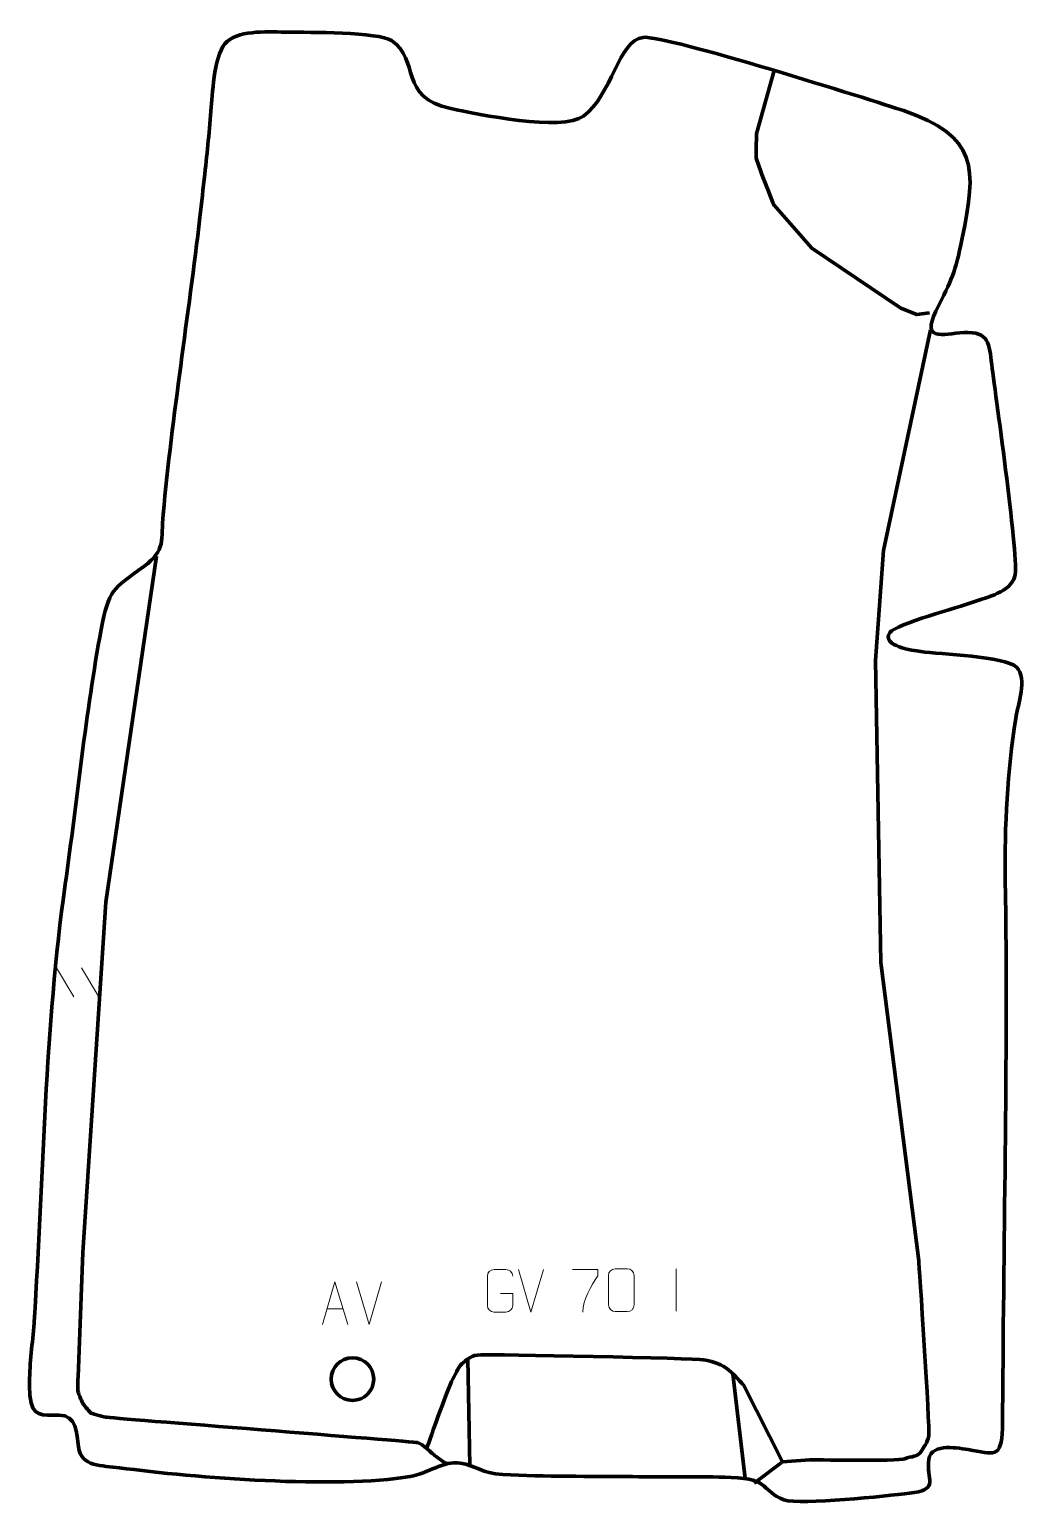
# Model space of a CAD drawing. Header units: millimetres. Extents: x 958 to 1544, y 66 to 933.
import ezdxf

# ---------------------------------------------------------------- set-up
doc = ezdxf.new("R2010")
doc.units = ezdxf.units.MM
doc.header["$MEASUREMENT"] = 0
doc.layers.add('layer 2', color=7, linetype='Continuous')
doc.layers.add('layer 3', color=7, linetype='Continuous')

msp = doc.modelspace()

# ---------------------------------------------------------------- linework, layer by layer
at = {"layer": 'layer 2', "color": 142, "lineweight": 200}
msp.add_ellipse((1147.7121, 140.5482), major_axis=(0, 12.5), ratio=1, dxfattribs=at)
at = {"layer": 'layer 2', "color": 140, "lineweight": 158}
for points, knots in [([(1395.2012, 908.6258), (1395.2012, 908.6258), (1384.9133, 872.254), (1384.9133, 872.254), (1384.9133, 872.254), (1384.9133, 872.254), (1384.3841, 859.2895), (1384.6487, 857.1728), (1384.6487, 857.1728), (1384.9133, 855.0561), (1394.9674, 829.6561), (1394.9674, 829.6561), (1394.9674, 829.6561), (1394.9674, 829.6561), (1417.1925, 804.2561), (1417.1925, 804.2561), (1417.1925, 804.2561), (1417.1925, 804.2561), (1469.58, 769.0665), (1469.58, 769.0665), (1469.58, 769.0665), (1469.58, 769.0665), (1478.8404, 765.3623), (1478.8404, 765.3623), (1478.8404, 765.3623), (1478.8404, 765.3623), (1486.2359, 766.372), (1486.2359, 766.372)], [0, 0, 0, 0, 0.125, 0.125, 0.125, 0.125, 0.25, 0.25, 0.25, 0.25, 0.375, 0.375, 0.375, 0.375, 0.5, 0.5, 0.5, 0.5, 0.625, 0.625, 0.625, 0.625, 0.75, 0.75, 0.75, 0.75, 1, 1, 1, 1]), ([(1383.4592, 79.4299), (1383.4592, 79.4299), (1400.128, 91.8653), (1400.128, 91.8653), (1400.128, 91.8653), (1400.128, 91.8653), (1416.003, 93.1882), (1416.003, 93.1882), (1416.003, 93.1882), (1416.003, 93.1882), (1468.1259, 92.1299), (1471.8301, 93.7174), (1471.8301, 93.7174), (1475.5343, 95.3049), (1479.7676, 95.0402), (1481.3551, 97.9507), (1481.3551, 97.9507), (1482.9426, 100.8612), (1485.0592, 102.7133), (1485.853, 107.2112), (1485.853, 107.2112), (1486.6468, 111.7091), (1480.0318, 209.8692), (1480.0318, 209.8692), (1480.0318, 209.8692), (1480.0318, 209.8692), (1457.8068, 385.0235), (1457.8068, 385.0235), (1457.8068, 385.0235), (1457.8068, 385.0235), (1454.6318, 562.2944), (1454.6318, 562.2944), (1454.6318, 562.2944), (1454.6318, 562.2944), (1459.3943, 626.8528), (1459.3943, 626.8528), (1459.3943, 626.8528), (1459.3943, 626.8528), (1486.971, 756.2879), (1486.971, 756.2879)], [0, 0, 0, 0, 0.09090909, 0.09090909, 0.09090909, 0.09090909, 0.18181818, 0.18181818, 0.18181818, 0.18181818, 0.27272727, 0.27272727, 0.27272727, 0.27272727, 0.36363636, 0.36363636, 0.36363636, 0.36363636, 0.45454545, 0.45454545, 0.45454545, 0.45454545, 0.54545455, 0.54545455, 0.54545455, 0.54545455, 0.63636364, 0.63636364, 0.63636364, 0.63636364, 0.72727273, 0.72727273, 0.72727273, 0.72727273, 0.81818182, 0.81818182, 0.81818182, 0.81818182, 1, 1, 1, 1]), ([(1032.6888, 623.4801), (1032.6888, 623.4801), (1002.9886, 420.4782), (1002.9886, 420.4782), (1002.9886, 420.4782), (1002.9886, 420.4782), (989.4945, 214.8967), (989.4945, 214.8967), (989.4945, 214.8967), (989.4945, 214.8967), (986.7163, 141.8717), (986.7163, 141.8717), (986.7163, 141.8717), (986.7163, 141.8717), (986.4517, 134.1987), (986.7163, 133.0081), (986.7163, 133.0081), (986.9809, 131.8175), (989.3621, 126.5259), (989.8913, 125.7321), (989.8913, 125.7321), (990.4205, 124.9383), (994.1246, 120.5727), (994.1246, 120.5727), (994.1246, 120.5727), (994.1246, 120.5727), (1000.3424, 118.7207), (1002.8559, 118.1915), (1002.8559, 118.1915), (1005.3694, 117.6623), (1182.6404, 103.9038), (1185.8154, 103.2424), (1185.8154, 103.2424), (1188.9904, 102.581), (1194.679, 96.6278), (1196.1342, 95.5695), (1196.1342, 95.5695), (1197.5894, 94.5112), (1202.9055, 90.7131), (1202.9055, 90.7131)], [0, 0, 0, 0, 0.09090909, 0.09090909, 0.09090909, 0.09090909, 0.18181818, 0.18181818, 0.18181818, 0.18181818, 0.27272727, 0.27272727, 0.27272727, 0.27272727, 0.36363636, 0.36363636, 0.36363636, 0.36363636, 0.45454545, 0.45454545, 0.45454545, 0.45454545, 0.54545455, 0.54545455, 0.54545455, 0.54545455, 0.63636364, 0.63636364, 0.63636364, 0.63636364, 0.72727273, 0.72727273, 0.72727273, 0.72727273, 0.81818182, 0.81818182, 0.81818182, 0.81818182, 1, 1, 1, 1]), ([(1191.2724, 99.848), (1191.2724, 99.848), (1203.8071, 135.5216), (1206.4529, 140.2841), (1206.4529, 140.2841), (1209.0987, 145.0466), (1210.1571, 148.4862), (1212.8029, 150.3383), (1212.8029, 150.3383), (1215.4487, 152.1904), (1217.3007, 154.5716), (1223.1216, 154.8362), (1223.1216, 154.8362), (1228.9425, 155.1008), (1349.5926, 152.7196), (1353.5613, 151.9258), (1353.5613, 151.9258), (1357.53, 151.132), (1362.8218, 149.8092), (1366.7905, 147.1633), (1366.7905, 147.1633), (1370.7592, 144.5174), (1377.1092, 137.1091), (1377.1092, 137.1091), (1377.1092, 137.1091), (1377.1092, 137.1091), (1400.128, 91.8653), (1400.128, 91.8653)], [0, 0, 0, 0, 0.125, 0.125, 0.125, 0.125, 0.25, 0.25, 0.25, 0.25, 0.375, 0.375, 0.375, 0.375, 0.5, 0.5, 0.5, 0.5, 0.625, 0.625, 0.625, 0.625, 0.75, 0.75, 0.75, 0.75, 1, 1, 1, 1])]:
    msp.add_open_spline(points, degree=3, knots=knots, dxfattribs=at)
at = {"layer": 'layer 2', "color": 250, "lineweight": 9}
for points in [[(974.0345, 381.9364), (974.0345, 381.9364), (984.2563, 364.9521), (984.2563, 364.9521)], [(988.6921, 381.9364), (988.6921, 381.9364), (998.9139, 364.9521), (998.9139, 364.9521)], [(1252.414, 179.8434), (1252.414, 179.8434), (1245.0922, 204.797), (1245.0922, 204.797)], [(1259.7359, 204.797), (1259.7359, 204.797), (1252.4141, 179.8434), (1252.4141, 179.8434)], [(1337.5813, 205.2919), (1337.5813, 205.2919), (1337.5813, 180.3178), (1337.5813, 180.3178)], [(1157.4443, 172.5681), (1157.4443, 172.5681), (1150.1225, 197.5217), (1150.1225, 197.5217)], [(1164.7662, 197.5217), (1164.7662, 197.5217), (1157.4444, 172.5681), (1157.4444, 172.5681)], [(1132.8074, 181.8248), (1132.8074, 181.8248), (1142.3031, 181.8248), (1142.3031, 181.8248)]]:
    msp.add_open_spline(points, degree=3, dxfattribs=at)
for points, knots in [([(1234.5659, 190.8295), (1234.5659, 190.8295), (1241.734, 190.8295), (1241.734, 190.8295), (1241.734, 190.8295), (1241.734, 190.8295), (1241.734, 183.6614), (1241.734, 183.6614), (1241.734, 183.6614), (1241.5943, 181.338), (1239.9171, 179.8584), (1237.7693, 179.8476), (1237.7693, 179.8476), (1235.4375, 179.848), (1233.1055, 179.848), (1230.774, 179.8476), (1230.774, 179.8476), (1228.8491, 179.7422), (1226.8769, 181.6267), (1226.8881, 183.644), (1226.8881, 183.644), (1226.8885, 189.4141), (1226.8885, 195.1838), (1226.8881, 200.9531), (1226.8881, 200.9531), (1226.8923, 203.0912), (1228.6391, 204.8104), (1230.7914, 204.797), (1230.7914, 204.797), (1233.1171, 204.797), (1235.4432, 204.797), (1237.7693, 204.797), (1237.7693, 204.797), (1239.716, 204.8324), (1241.7074, 203.3409), (1241.734, 200.9032)], [0, 0, 0, 0, 0.1, 0.1, 0.1, 0.1, 0.2, 0.2, 0.2, 0.2, 0.3, 0.3, 0.3, 0.3, 0.4, 0.4, 0.4, 0.4, 0.5, 0.5, 0.5, 0.5, 0.6, 0.6, 0.6, 0.6, 0.7, 0.7, 0.7, 0.7, 0.8, 0.8, 0.8, 0.8, 1, 1, 1, 1]), ([(1276.903, 204.7998), (1276.903, 204.7998), (1291.7191, 204.7998), (1291.7191, 204.7998), (1291.7191, 204.7998), (1291.7188, 203.5502), (1291.7188, 202.3006), (1291.7191, 201.0508), (1291.7191, 201.0508), (1287.7247, 195.0537), (1282.8095, 187.2201), (1282.8095, 179.8413)], [0, 0, 0, 0, 0.25, 0.25, 0.25, 0.25, 0.5, 0.5, 0.5, 0.5, 1, 1, 1, 1]), ([(1301.8958, 205.2121), (1304.2619, 205.2121), (1306.6284, 205.2121), (1308.9949, 205.2121), (1308.9949, 205.2121), (1310.9754, 205.2477), (1313.0014, 203.7534), (1313.0285, 201.3113), (1313.0285, 201.3113), (1313.0281, 195.5539), (1313.0281, 189.7961), (1313.0285, 184.0379), (1313.0285, 184.0379), (1312.8864, 181.7103), (1311.18, 180.228), (1308.9949, 180.2172), (1308.9949, 180.2172), (1306.6225, 180.2176), (1304.2501, 180.2176), (1301.8781, 180.2172), (1301.8781, 180.2172), (1299.9196, 180.1116), (1297.9132, 181.9995), (1297.9246, 184.0205), (1297.9246, 184.0205), (1297.925, 189.8011), (1297.925, 195.5814), (1297.9246, 201.3612), (1297.9246, 201.3612), (1297.9289, 203.5032), (1299.706, 205.2257), (1301.8958, 205.2121)], [0, 0, 0, 0, 0.11111111, 0.11111111, 0.11111111, 0.11111111, 0.22222222, 0.22222222, 0.22222222, 0.22222222, 0.33333333, 0.33333333, 0.33333333, 0.33333333, 0.44444444, 0.44444444, 0.44444444, 0.44444444, 0.55555556, 0.55555556, 0.55555556, 0.55555556, 0.66666667, 0.66666667, 0.66666667, 0.66666667, 0.77777778, 0.77777778, 0.77777778, 0.77777778, 1, 1, 1, 1]), ([(1130.0848, 172.5754), (1130.0848, 172.5754), (1137.4558, 197.5289), (1137.4558, 197.5289), (1137.4558, 197.5289), (1137.4558, 197.5289), (1145.0257, 172.5754), (1145.0257, 172.5754)], [0, 0, 0, 0, 0.33333333, 0.33333333, 0.33333333, 0.33333333, 1, 1, 1, 1])]:
    msp.add_open_spline(points, degree=3, knots=knots, dxfattribs=at)
at = {"layer": 'layer 2', "color": 140, "lineweight": 158}
for points in [[(1215.4941, 152.3644), (1215.4941, 152.3644), (1216.643, 89.7646), (1216.643, 89.7646)], [(1378.2133, 82.1105), (1378.2133, 82.1105), (1370.949, 143.6525), (1370.949, 143.6525)]]:
    msp.add_open_spline(points, degree=3, dxfattribs=at)
at = {"layer": 'layer 3', "color": 242, "lineweight": 158}
msp.add_open_spline([(1061.0851, 847.7988), (1062.5365, 861.1262), (1063.8199, 873.8414), (1064.9238, 887.2048), (1064.9238, 887.2048), (1065.6986, 896.8055), (1066.7168, 919.3468), (1074.1707, 925.6609), (1074.1707, 925.6609), (1082.4136, 932.6434), (1099.5508, 931.134), (1110.1133, 931.0619), (1110.1133, 931.0619), (1121.3075, 930.9958), (1163.2057, 931.19), (1170.7232, 926.1273), (1170.7232, 926.1273), (1187.6613, 914.7202), (1174.2896, 892.939), (1205.5124, 886.2373), (1205.5124, 886.2373), (1221.4416, 882.8706), (1270.5362, 872.6215), (1283.2968, 881.8263), (1283.2968, 881.8263), (1299.9238, 893.82), (1303.8479, 926.625), (1318.3335, 928.0523), (1318.3335, 928.0523), (1332.07, 929.4058), (1452.735, 891.0132), (1471.0217, 885.0195), (1471.0217, 885.0195), (1514.7468, 869.8465), (1514.0218, 851.8501), (1505.4985, 810.1564), (1505.4985, 810.1564), (1501.0751, 788.6927), (1499.7411, 786.8555), (1490.0414, 767.4224), (1490.0414, 767.4224), (1481.6752, 749.3362), (1493.6499, 754.0408), (1506.4216, 754.7298), (1506.4216, 754.7298), (1521.5603, 755.5465), (1521.2831, 748.1033), (1522.8492, 735.9388), (1522.8492, 735.9388), (1525.5267, 715.1413), (1538.9582, 619.816), (1536.4681, 611.7871), (1536.4681, 611.7871), (1533.5103, 602.2502), (1520.4239, 599.6172), (1511.814, 596.4994), (1511.814, 596.4994), (1503.8741, 593.6242), (1466.651, 583.7057), (1462.9534, 578.6888), (1462.9534, 578.6888), (1457.9645, 570.567), (1476.7343, 568.2344), (1481.1351, 567.5267), (1481.1351, 567.5267), (1492.601, 565.9077), (1530.4155, 564.9419), (1537.3974, 558.4293), (1537.3974, 558.4293), (1543.7979, 551.1622), (1538.2861, 536.9065), (1536.8828, 528.288), (1536.8828, 528.288), (1531.982, 497.0756), (1530.2736, 465.2815), (1530.7976, 433.721), (1530.7976, 433.721), (1532.3986, 326.1903), (1529.5877, 219.0815), (1529.1908, 111.6237), (1529.1908, 111.6237), (1528.4152, 93.5834), (1524.402, 96.4826), (1508.9343, 99.1046), (1508.9343, 99.1046), (1501.1959, 100.4163), (1485.7669, 103.1573), (1485.6509, 91.4197), (1485.6509, 91.4197), (1485.5367, 79.8638), (1491.1108, 75.6694), (1474.5588, 73.5482), (1474.5588, 73.5482), (1461.0544, 71.99), (1411.2703, 66.3435), (1400.8605, 69.6949), (1400.8605, 69.6949), (1387.6581, 74.5764), (1393.3086, 81.9635), (1369.8846, 82.8518), (1369.8846, 82.8518), (1350.8884, 83.5171), (1331.1845, 83.0395), (1312.0358, 83.2864), (1312.0358, 83.2864), (1287.1702, 83.5864), (1260.6438, 83.1314), (1235.9733, 84.5431), (1235.9733, 84.5431), (1223.1626, 85.2761), (1220.4601, 89.664), (1210.9727, 91.1918), (1210.9727, 91.1918), (1200.9919, 92.799), (1192.0816, 85.0712), (1181.6773, 83.3376), (1181.6773, 83.3376), (1138.3201, 76.1133), (1054.7424, 82.5319), (1011.0128, 88.5023), (1011.0128, 88.5023), (1001.0065, 89.8684), (988.3931, 88.7491), (986.9779, 100.764), (986.9779, 100.764), (986.0414, 108.7152), (985.9162, 119.3052), (975.525, 119.3939), (975.525, 119.3939), (965.5727, 119.4788), (959.6632, 117.7747), (958.4791, 130.8709), (958.4791, 130.8709), (958.2495, 133.4104), (958.2806, 136.0328), (958.2831, 138.5839), (958.2831, 138.5839), (958.2599, 150.4746), (960.0354, 161.5934), (960.9229, 173.3116), (960.9229, 173.3116), (960.9229, 173.3116), (960.999, 174.3166), (960.999, 174.3166), (960.999, 174.3166), (966.4946, 260.2929), (967.0664, 345.592), (979.2356, 431.0957), (979.2356, 431.0957), (986.1963, 480.6287), (991.1738, 531.4364), (1000.2792, 580.5261), (1000.2792, 580.5261), (1004.8549, 604.1328), (1006.7628, 603.8523), (1025.3085, 617.5228), (1025.3085, 617.5228), (1038.4594, 627.2165), (1035.3163, 633.0139), (1036.6559, 648.0673), (1036.6559, 648.0673), (1042.0611, 706.1508), (1051.4787, 764.4328), (1058.231, 822.5369), (1058.231, 822.5369), (1059.2093, 830.9549), (1060.1608, 839.3747), (1061.0851, 847.7988)], degree=3, knots=[0, 0, 0, 0, 0.02325581, 0.02325581, 0.02325581, 0.02325581, 0.04651163, 0.04651163, 0.04651163, 0.04651163, 0.06976744, 0.06976744, 0.06976744, 0.06976744, 0.09302326, 0.09302326, 0.09302326, 0.09302326, 0.11627907, 0.11627907, 0.11627907, 0.11627907, 0.13953488, 0.13953488, 0.13953488, 0.13953488, 0.1627907, 0.1627907, 0.1627907, 0.1627907, 0.18604651, 0.18604651, 0.18604651, 0.18604651, 0.20930233, 0.20930233, 0.20930233, 0.20930233, 0.23255814, 0.23255814, 0.23255814, 0.23255814, 0.25581395, 0.25581395, 0.25581395, 0.25581395, 0.27906977, 0.27906977, 0.27906977, 0.27906977, 0.30232558, 0.30232558, 0.30232558, 0.30232558, 0.3255814, 0.3255814, 0.3255814, 0.3255814, 0.34883721, 0.34883721, 0.34883721, 0.34883721, 0.37209302, 0.37209302, 0.37209302, 0.37209302, 0.39534884, 0.39534884, 0.39534884, 0.39534884, 0.41860465, 0.41860465, 0.41860465, 0.41860465, 0.44186047, 0.44186047, 0.44186047, 0.44186047, 0.46511628, 0.46511628, 0.46511628, 0.46511628, 0.48837209, 0.48837209, 0.48837209, 0.48837209, 0.51162791, 0.51162791, 0.51162791, 0.51162791, 0.53488372, 0.53488372, 0.53488372, 0.53488372, 0.55813953, 0.55813953, 0.55813953, 0.55813953, 0.58139535, 0.58139535, 0.58139535, 0.58139535, 0.60465116, 0.60465116, 0.60465116, 0.60465116, 0.62790698, 0.62790698, 0.62790698, 0.62790698, 0.65116279, 0.65116279, 0.65116279, 0.65116279, 0.6744186, 0.6744186, 0.6744186, 0.6744186, 0.69767442, 0.69767442, 0.69767442, 0.69767442, 0.72093023, 0.72093023, 0.72093023, 0.72093023, 0.74418605, 0.74418605, 0.74418605, 0.74418605, 0.76744186, 0.76744186, 0.76744186, 0.76744186, 0.79069767, 0.79069767, 0.79069767, 0.79069767, 0.81395349, 0.81395349, 0.81395349, 0.81395349, 0.8372093, 0.8372093, 0.8372093, 0.8372093, 0.86046512, 0.86046512, 0.86046512, 0.86046512, 0.88372093, 0.88372093, 0.88372093, 0.88372093, 0.90697674, 0.90697674, 0.90697674, 0.90697674, 0.93023256, 0.93023256, 0.93023256, 0.93023256, 0.95348837, 0.95348837, 0.95348837, 0.95348837, 1, 1, 1, 1], dxfattribs=at)

doc.saveas('drawing.dxf')
